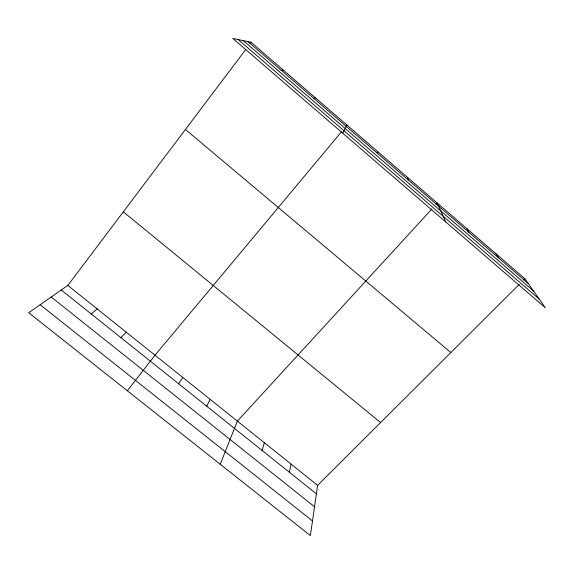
<?xml version="1.0" encoding="UTF-8"?>
<svg xmlns="http://www.w3.org/2000/svg" width="574" height="574" viewBox="0 0 574 574"><rect width="100%" height="100%" fill="white"/><g stroke="black" fill="none" stroke-linecap="round" stroke-linejoin="round"><path stroke-width="0.86" d="M377.419 153.315L377.427 151.371M519.183 284.417L317.616 485.346L310.376 535.599L28.7 312.73L67.832 285.422L245.794 49.45M289.332 472.208L291.104 464.129M262.038 450.403L264.363 442.726M220.208 464.258L237.385 421.137L431.906 208.943M206.705 406.198L210.17 399.353M342.678 133.125L347.04 125.132L345.921 126.481M178.657 383.798L182.719 377.376M250.092 43.76L251.161 42.333L524.894 278.727L545.3 307.721L232.743 38.401L251.161 42.333M127.342 390.779L155.023 355.206L341.43 131.862M436.096 204.38L437.288 203.074L445.704 221.901M120.942 337.691L126.223 332.159M523.624 279.99L524.894 278.727M91.237 313.964L97.164 308.898M313.928 98.506L315.413 97.824M281.195 70.243L283.456 70.222M40.158 304.737L312.493 520.934M51.208 297.023L314.53 506.756M67.832 285.422L317.616 485.346M61.26 290.014L316.396 493.827M123.331 211.835L380.598 422.564M185.445 129.473L450.841 352.544M248.112 41.687L528.288 283.556M243.412 40.682L533.511 290.968M238.203 39.563L539.28 299.162M495.979 253.758L498.72 258.027M466.777 228.538L468.858 232.248M407.504 177.352L408.214 179.892"/></g></svg>
